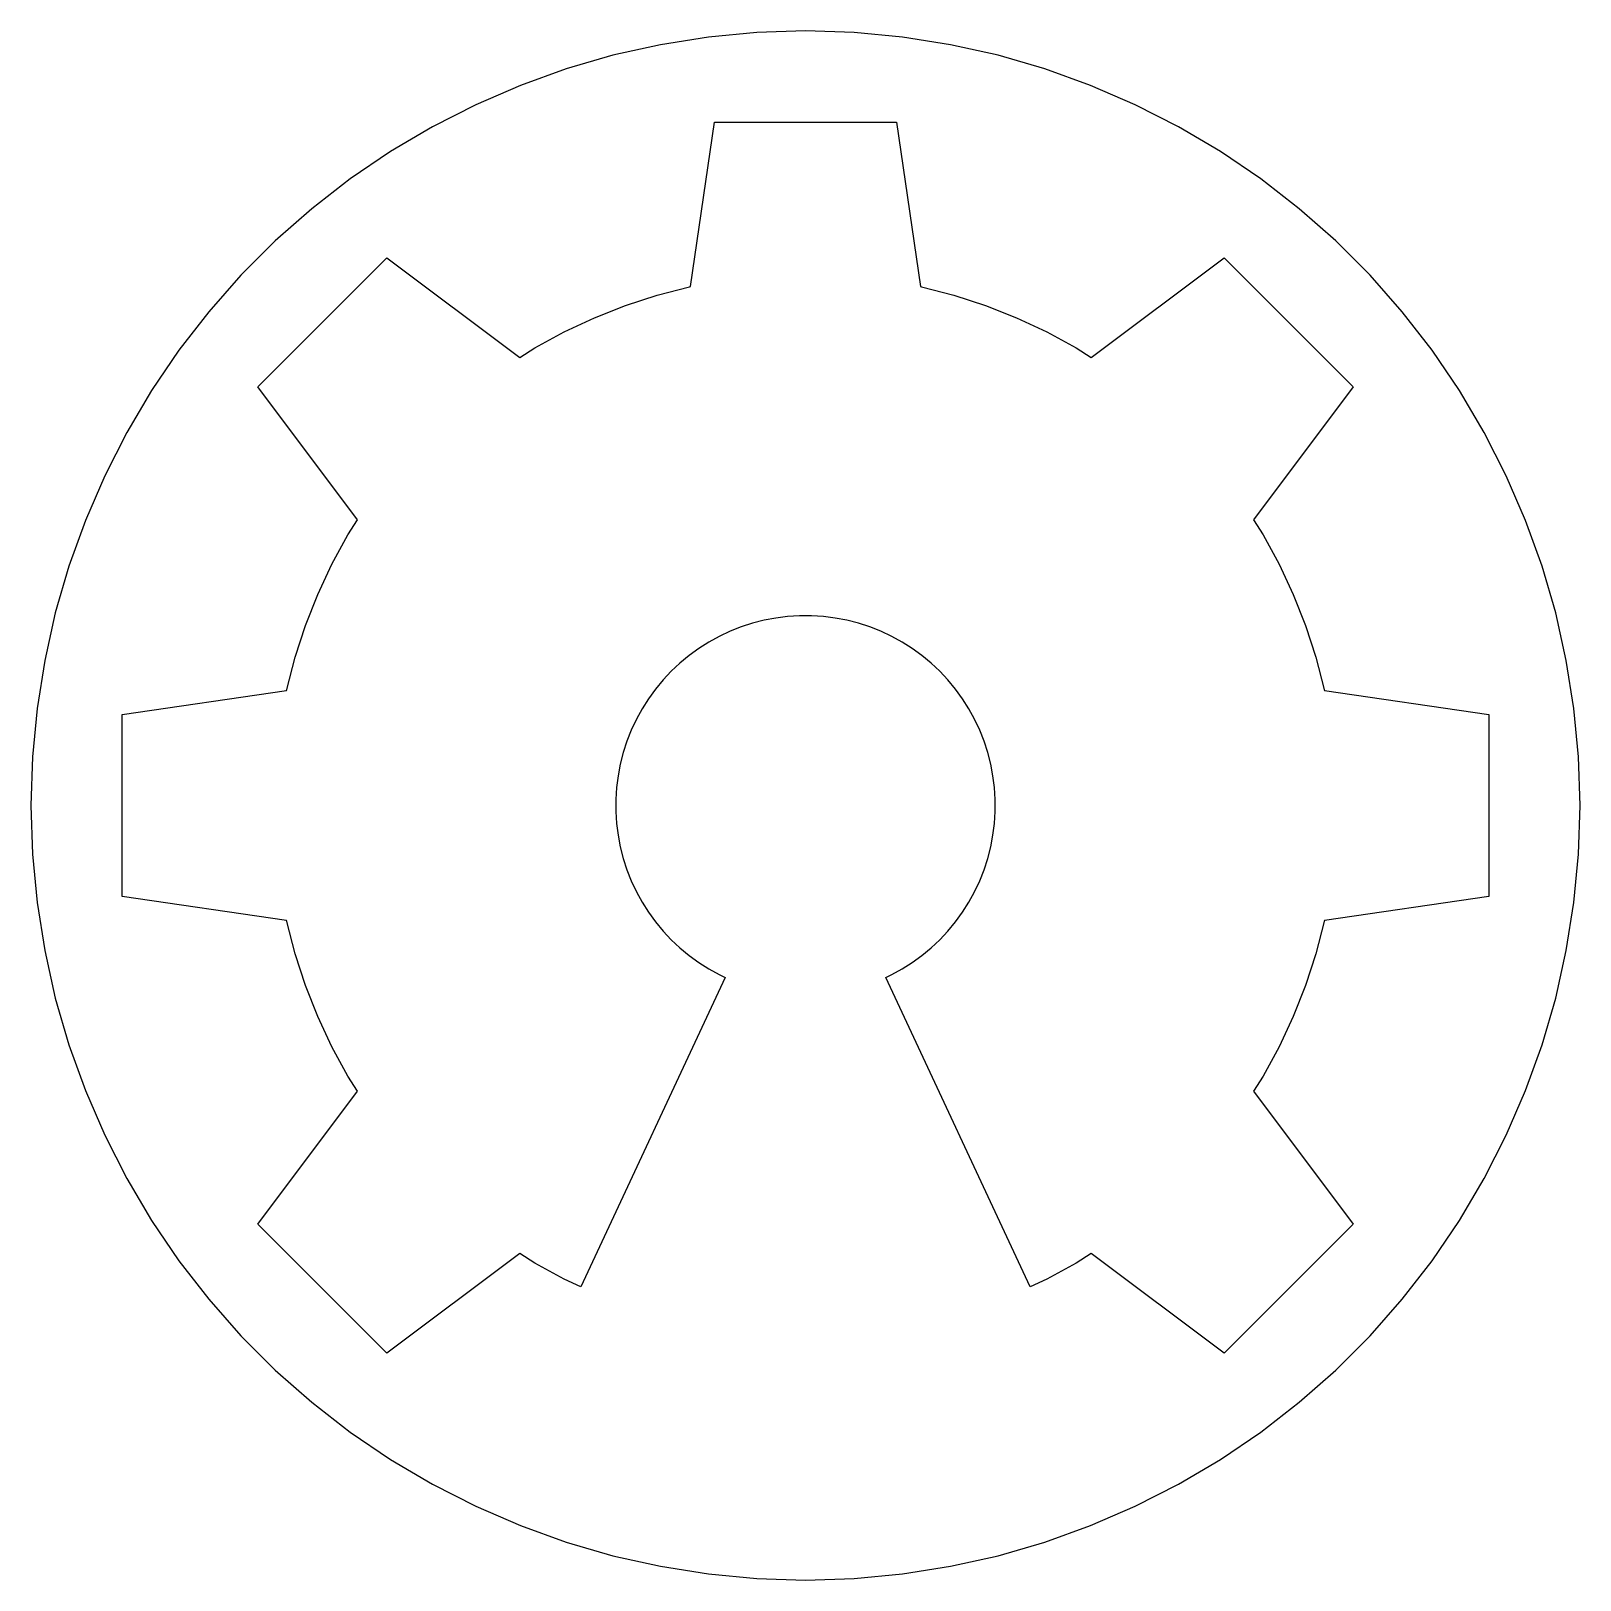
# Model space of a CAD drawing. Header units: metres. Extents: x -51 to 51, y -51 to 51.
import ezdxf

# ---------------------------------------------------------------- set-up
doc = ezdxf.new("R2010")
doc.units = ezdxf.units.M

msp = doc.modelspace()

# ---------------------------------------------------------------- linework, layer by layer
for p, q in [((0, 51), (-3.20232, 50.8994)), ((3.20232, 50.8994), (0, 51)), ((-9.55644, 50.0966), (-12.6832, 49.3977)), ((-6.39198, 50.5978), (-9.55644, 50.0966)), ((-3.20232, 50.8994), (-6.39198, 50.5978)), ((6.39198, 50.5978), (3.20232, 50.8994)), ((9.55644, 50.0966), (6.39198, 50.5978)), ((12.6832, 49.3977), (9.55644, 50.0966)), ((-12.6832, 49.3977), (-15.7599, 48.5039)), ((15.7599, 48.5039), (12.6832, 49.3977)), ((-15.7599, 48.5039), (-18.7743, 47.4186)), ((18.7743, 47.4186), (15.7599, 48.5039)), ((-18.7743, 47.4186), (-21.7147, 46.1462)), ((21.7147, 46.1462), (18.7743, 47.4186)), ((-21.7147, 46.1462), (-24.5694, 44.6916)), ((24.5694, 44.6916), (21.7147, 46.1462)), ((-7.56424, 34.1706), (-5.99998, 45)), ((-5.99998, 45), (5.99998, 45)), ((5.99998, 45), (7.56424, 34.1706)), ((-24.5694, 44.6916), (-27.3272, 43.0607)), ((27.3272, 43.0607), (24.5694, 44.6916)), ((-27.3272, 43.0607), (-29.977, 41.2599)), ((29.977, 41.2599), (27.3272, 43.0607)), ((-29.977, 41.2599), (-32.5086, 39.2962)), ((32.5086, 39.2962), (29.977, 41.2599)), ((-32.5086, 39.2962), (-34.9119, 37.1774)), ((34.9119, 37.1774), (32.5086, 39.2962)), ((-34.9119, 37.1774), (-37.1774, 34.9119)), ((37.1774, 34.9119), (34.9119, 37.1774)), ((-36.0624, 27.5772), (-27.5772, 36.0624)), ((-27.5772, 36.0624), (-18.8006, 29.5014)), ((18.8007, 29.5014), (27.5772, 36.0624)), ((27.5772, 36.0624), (36.0624, 27.5772)), ((-37.1774, 34.9119), (-39.2962, 32.5086)), ((39.2962, 32.5086), (37.1774, 34.9119)), ((-9.76468, 33.6103), (-7.63501, 34.1571)), ((-7.63501, 34.1571), (-7.56424, 34.1706)), ((7.56424, 34.1706), (7.63501, 34.1571)), ((7.63501, 34.1571), (9.76468, 33.6103)), ((-13.9002, 32.1214), (-11.8558, 32.9308)), ((-11.8558, 32.9308), (-9.76468, 33.6103)), ((9.76468, 33.6103), (11.8558, 32.9308)), ((11.8558, 32.9308), (13.9002, 32.1214)), ((-39.2962, 32.5086), (-41.2599, 29.977)), ((-15.8897, 31.1852), (-13.9002, 32.1214)), ((13.9002, 32.1214), (15.8897, 31.1852)), ((41.2599, 29.977), (39.2962, 32.5086)), ((-17.8164, 30.126), (-15.8897, 31.1852)), ((15.8897, 31.1852), (17.8164, 30.126)), ((-41.2599, 29.977), (-43.0607, 27.3272)), ((-18.8006, 29.5014), (-17.8164, 30.126)), ((17.8164, 30.126), (18.8007, 29.5014)), ((43.0607, 27.3272), (41.2599, 29.977)), ((-29.5014, 18.8007), (-36.0624, 27.5772)), ((36.0624, 27.5772), (29.5014, 18.8006)), ((-43.0607, 27.3272), (-44.6916, 24.5694)), ((44.6916, 24.5694), (43.0607, 27.3272)), ((-44.6916, 24.5694), (-46.1462, 21.7147)), ((46.1462, 21.7147), (44.6916, 24.5694)), ((-46.1462, 21.7147), (-47.4186, 18.7743)), ((47.4186, 18.7743), (46.1462, 21.7147)), ((-47.4186, 18.7743), (-48.5039, 15.7599)), ((-30.126, 17.8164), (-29.5014, 18.8007)), ((29.5014, 18.8006), (30.126, 17.8164)), ((48.5039, 15.7599), (47.4186, 18.7743)), ((-31.1852, 15.8897), (-30.126, 17.8164)), ((30.126, 17.8164), (31.1852, 15.8897)), ((-48.5039, 15.7599), (-49.3977, 12.6832)), ((-32.1214, 13.9002), (-31.1852, 15.8897)), ((31.1852, 15.8897), (32.1214, 13.9002)), ((49.3977, 12.6832), (48.5039, 15.7599)), ((-32.9308, 11.8558), (-32.1214, 13.9002)), ((32.1214, 13.9002), (32.9308, 11.8558)), ((-49.3977, 12.6832), (-50.0966, 9.55644)), ((-1.95543, 12.3461), (-2.72678, 12.1989)), ((-1.17635, 12.4445), (-1.95543, 12.3461)), ((-0.39262, 12.4938), (-1.17635, 12.4445)), ((0.39262, 12.4938), (-0.39262, 12.4938)), ((1.17635, 12.4445), (0.39262, 12.4938)), ((1.95543, 12.3461), (1.17635, 12.4445)), ((2.72678, 12.1989), (1.95543, 12.3461)), ((50.0966, 9.55644), (49.3977, 12.6832)), ((-33.6103, 9.76468), (-32.9308, 11.8558)), ((-4.96434, 11.4719), (-5.67487, 11.1376)), ((-4.23422, 11.761), (-4.96434, 11.4719)), ((-3.48738, 12.0037), (-4.23422, 11.761)), ((-2.72678, 12.1989), (-3.48738, 12.0037)), ((3.48738, 12.0037), (2.72678, 12.1989)), ((4.23422, 11.761), (3.48738, 12.0037)), ((4.96434, 11.4719), (4.23422, 11.761)), ((5.67487, 11.1376), (4.96434, 11.4719)), ((32.9308, 11.8558), (33.6103, 9.76468)), ((-7.02603, 10.3385), (-7.66133, 9.87692)), ((-6.36301, 10.7593), (-7.02603, 10.3385)), ((-5.67487, 11.1376), (-6.36301, 10.7593)), ((6.36301, 10.7593), (5.67487, 11.1376)), ((7.02603, 10.3385), (6.36301, 10.7593)), ((7.66133, 9.87692), (7.02603, 10.3385)), ((-50.0966, 9.55644), (-50.5978, 6.39198)), ((-34.1571, 7.63501), (-33.6103, 9.76468)), ((-8.26639, 9.37637), (-8.83882, 8.83882)), ((-7.66133, 9.87692), (-8.26639, 9.37637)), ((8.26639, 9.37637), (7.66133, 9.87692)), ((8.83882, 8.83882), (8.26639, 9.37637)), ((33.6103, 9.76468), (34.1571, 7.63501)), ((50.5978, 6.39198), (50.0966, 9.55644)), ((-9.37637, 8.26639), (-9.87692, 7.66133)), ((-8.83882, 8.83882), (-9.37637, 8.26639)), ((9.37637, 8.26639), (8.83882, 8.83882)), ((9.87692, 7.66133), (9.37637, 8.26639)), ((-45, 5.99998), (-34.1706, 7.56424)), ((-34.1706, 7.56424), (-34.1571, 7.63501)), ((-9.87692, 7.66133), (-10.3385, 7.02603)), ((10.3385, 7.02603), (9.87692, 7.66133)), ((34.1571, 7.63501), (34.1706, 7.56424)), ((34.1706, 7.56424), (45, 5.99998)), ((-50.5978, 6.39198), (-50.8994, 3.20232)), ((-10.7593, 6.36301), (-11.1376, 5.67487)), ((-10.3385, 7.02603), (-10.7593, 6.36301)), ((10.7593, 6.36301), (10.3385, 7.02603)), ((11.1376, 5.67487), (10.7593, 6.36301)), ((50.8994, 3.20232), (50.5978, 6.39198)), ((-45, -5.99998), (-45, 5.99998)), ((-11.1376, 5.67487), (-11.4719, 4.96434)), ((11.4719, 4.96434), (11.1376, 5.67487)), ((45, 5.99998), (45, -5.99998)), ((-11.761, 4.23422), (-12.0037, 3.48738)), ((-11.4719, 4.96434), (-11.761, 4.23422)), ((11.761, 4.23422), (11.4719, 4.96434)), ((12.0037, 3.48738), (11.761, 4.23422)), ((-50.8994, 3.20232), (-51, 0)), ((-12.0037, 3.48738), (-12.1989, 2.72678)), ((12.1989, 2.72678), (12.0037, 3.48738)), ((51, 0), (50.8994, 3.20232)), ((-12.1989, 2.72678), (-12.3461, 1.95543)), ((12.3461, 1.95543), (12.1989, 2.72678)), ((-12.4445, 1.17635), (-12.4938, 0.39262)), ((-12.3461, 1.95543), (-12.4445, 1.17635)), ((12.4445, 1.17635), (12.3461, 1.95543)), ((12.4938, 0.39262), (12.4445, 1.17635)), ((-51, 0), (-50.8994, -3.20232)), ((-12.4938, 0.39262), (-12.4938, -0.39262)), ((12.4938, -0.39262), (12.4938, 0.39262)), ((50.8994, -3.20232), (51, 0)), ((-12.4938, -0.39262), (-12.4445, -1.17635)), ((12.4445, -1.17635), (12.4938, -0.39262)), ((-12.4445, -1.17635), (-12.3461, -1.95543)), ((-12.3461, -1.95543), (-12.1989, -2.72678)), ((12.1989, -2.72678), (12.3461, -1.95543)), ((12.3461, -1.95543), (12.4445, -1.17635)), ((-12.1989, -2.72678), (-12.0037, -3.48738)), ((12.0037, -3.48738), (12.1989, -2.72678)), ((-50.8994, -3.20232), (-50.5978, -6.39198)), ((-12.0037, -3.48738), (-11.761, -4.23422)), ((11.761, -4.23422), (12.0037, -3.48738)), ((50.5978, -6.39198), (50.8994, -3.20232)), ((-11.761, -4.23422), (-11.4719, -4.96434)), ((-11.4719, -4.96434), (-11.1376, -5.67487)), ((11.1376, -5.67487), (11.4719, -4.96434)), ((11.4719, -4.96434), (11.761, -4.23422)), ((-34.1706, -7.56424), (-45, -5.99998)), ((-11.1376, -5.67487), (-10.7593, -6.36301)), ((10.7593, -6.36301), (11.1376, -5.67487)), ((45, -5.99998), (34.1706, -7.56424)), ((-50.5978, -6.39198), (-50.0966, -9.55644)), ((-10.7593, -6.36301), (-10.3385, -7.02603)), ((-10.3385, -7.02603), (-9.87692, -7.66133)), ((9.87692, -7.66133), (10.3385, -7.02603)), ((10.3385, -7.02603), (10.7593, -6.36301)), ((50.0966, -9.55644), (50.5978, -6.39198)), ((-34.1571, -7.63501), (-34.1706, -7.56424)), ((-33.6103, -9.76468), (-34.1571, -7.63501)), ((-9.87692, -7.66133), (-9.37637, -8.26639)), ((9.37637, -8.26639), (9.87692, -7.66133)), ((34.1571, -7.63501), (33.6103, -9.76468)), ((34.1706, -7.56424), (34.1571, -7.63501)), ((-9.37637, -8.26639), (-8.83882, -8.83882)), ((-8.83882, -8.83882), (-8.26639, -9.37637)), ((8.26639, -9.37637), (8.83882, -8.83882)), ((8.83882, -8.83882), (9.37637, -8.26639)), ((-50.0966, -9.55644), (-49.3977, -12.6832)), ((-32.9308, -11.8558), (-33.6103, -9.76468)), ((-8.26639, -9.37637), (-7.66133, -9.87692)), ((-7.66133, -9.87692), (-7.02603, -10.3385)), ((7.02603, -10.3385), (7.66133, -9.87692)), ((7.66133, -9.87692), (8.26639, -9.37637)), ((33.6103, -9.76468), (32.9308, -11.8558)), ((49.3977, -12.6832), (50.0966, -9.55644)), ((-7.02603, -10.3385), (-6.36301, -10.7593)), ((-6.36301, -10.7593), (-5.67487, -11.1376)), ((-5.67487, -11.1376), (-5.28015, -11.3233)), ((5.28015, -11.3233), (5.67487, -11.1376)), ((5.67487, -11.1376), (6.36301, -10.7593)), ((6.36301, -10.7593), (7.02603, -10.3385)), ((-32.1214, -13.9002), (-32.9308, -11.8558)), ((-5.28015, -11.3233), (-14.7844, -31.7053)), ((14.7844, -31.7053), (5.28015, -11.3233)), ((32.9308, -11.8558), (32.1214, -13.9002)), ((-49.3977, -12.6832), (-48.5039, -15.7599)), ((48.5039, -15.7599), (49.3977, -12.6832)), ((-31.1852, -15.8897), (-32.1214, -13.9002)), ((32.1214, -13.9002), (31.1852, -15.8897)), ((-48.5039, -15.7599), (-47.4186, -18.7743)), ((-30.126, -17.8164), (-31.1852, -15.8897)), ((31.1852, -15.8897), (30.126, -17.8164)), ((47.4186, -18.7743), (48.5039, -15.7599)), ((-29.5014, -18.8006), (-30.126, -17.8164)), ((30.126, -17.8164), (29.5014, -18.8007)), ((-47.4186, -18.7743), (-46.1462, -21.7147)), ((-36.0624, -27.5772), (-29.5014, -18.8006)), ((29.5014, -18.8007), (36.0624, -27.5772)), ((46.1462, -21.7147), (47.4186, -18.7743)), ((-46.1462, -21.7147), (-44.6916, -24.5694)), ((44.6916, -24.5694), (46.1462, -21.7147)), ((-44.6916, -24.5694), (-43.0607, -27.3272)), ((43.0607, -27.3272), (44.6916, -24.5694)), ((-43.0607, -27.3272), (-41.2599, -29.977)), ((41.2599, -29.977), (43.0607, -27.3272)), ((-27.5772, -36.0624), (-36.0624, -27.5772)), ((36.0624, -27.5772), (27.5772, -36.0624)), ((-18.8007, -29.5014), (-27.5772, -36.0624)), ((-17.8164, -30.126), (-18.8007, -29.5014)), ((18.8006, -29.5014), (17.8164, -30.126)), ((27.5772, -36.0624), (18.8006, -29.5014)), ((-41.2599, -29.977), (-39.2962, -32.5086)), ((-15.8897, -31.1852), (-17.8164, -30.126)), ((17.8164, -30.126), (15.8897, -31.1852)), ((39.2962, -32.5086), (41.2599, -29.977)), ((-14.7844, -31.7053), (-15.8897, -31.1852)), ((15.8897, -31.1852), (14.7844, -31.7053)), ((-39.2962, -32.5086), (-37.1774, -34.9119)), ((37.1774, -34.9119), (39.2962, -32.5086)), ((-37.1774, -34.9119), (-34.9119, -37.1774)), ((34.9119, -37.1774), (37.1774, -34.9119)), ((-34.9119, -37.1774), (-32.5086, -39.2962)), ((32.5086, -39.2962), (34.9119, -37.1774)), ((-32.5086, -39.2962), (-29.977, -41.2599)), ((29.977, -41.2599), (32.5086, -39.2962)), ((-29.977, -41.2599), (-27.3272, -43.0607)), ((27.3272, -43.0607), (29.977, -41.2599)), ((-27.3272, -43.0607), (-24.5694, -44.6916)), ((24.5694, -44.6916), (27.3272, -43.0607)), ((-24.5694, -44.6916), (-21.7147, -46.1462)), ((21.7147, -46.1462), (24.5694, -44.6916)), ((-21.7147, -46.1462), (-18.7743, -47.4186)), ((18.7743, -47.4186), (21.7147, -46.1462)), ((-18.7743, -47.4186), (-15.7599, -48.5039)), ((15.7599, -48.5039), (18.7743, -47.4186)), ((-15.7599, -48.5039), (-12.6832, -49.3977)), ((12.6832, -49.3977), (15.7599, -48.5039)), ((-12.6832, -49.3977), (-9.55644, -50.0966)), ((9.55644, -50.0966), (12.6832, -49.3977)), ((-9.55644, -50.0966), (-6.39198, -50.5978)), ((-6.39198, -50.5978), (-3.20232, -50.8994)), ((-3.20232, -50.8994), (0, -51)), ((0, -51), (3.20232, -50.8994)), ((3.20232, -50.8994), (6.39198, -50.5978)), ((6.39198, -50.5978), (9.55644, -50.0966))]:
    msp.add_line(p, q)

doc.saveas('drawing.dxf')
